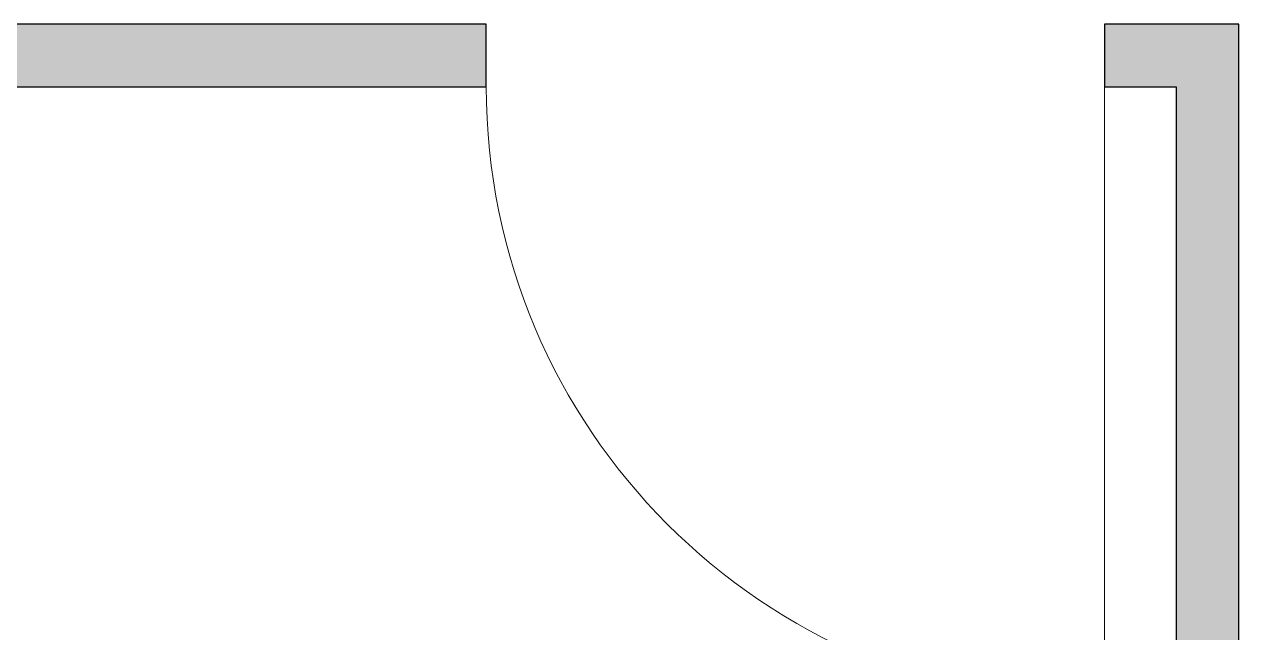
# Model space of a CAD drawing. Header units: millimetres. Extents: x 79795 to 317870, y -36033 to 97293.
# Drawn here: x 220842 to 222827, y 12614 to 13607 of the extents above; entities that cross this region are included whole.
import ezdxf

# ---------------------------------------------------------------- set-up
doc = ezdxf.new("R2010")
doc.units = ezdxf.units.MM
doc.header["$MEASUREMENT"] = 0
for name, color, linetype, lineweight in [('CSM-STL-XX-ZZ-M3-A-XXXX-00001_detached _19_04_21__rvt-1-Level 4$0$A-DOOR', 4, 'CONTINUOUS', 9), ('CSM-STL-XX-ZZ-M3-A-XXXX-00001_detached _19_04_21__rvt-1-Level 4$0$A-WALL-PATT', 7, 'CONTINUOUS', 9), ('CSM-STL-XX-ZZ-M3-A-XXXX-00001_detached _19_04_21__rvt-1-Level 4$0$I-WALL', 7, 'CONTINUOUS', 9)]:
    doc.layers.add(name, color=color, linetype=linetype, lineweight=lineweight)

msp = doc.modelspace()

# ---------------------------------------------------------------- hatches: boundary and pattern name
at = {"layer": 'CSM-STL-XX-ZZ-M3-A-XXXX-00001_detached _19_04_21__rvt-1-Level 4$0$A-WALL-PATT'}
h = msp.add_hatch(color=256, dxfattribs=at)
h.paths.add_polyline_path([(222724.8, 13505.3), (222724.8, 13607.3), (222607.3, 13607.3), (222607.3, 13505.3)], flags=0)
h.paths.add_polyline_path([(221597.3, 13505.3), (221597.3, 13607.3), (220126.8, 13607.3), (220126.8, 13505.3), (220178.7, 13505.3)], flags=0)
msp.add_hatch(color=256, dxfattribs=at).paths.add_polyline_path([(222724.8, 9849.8), (222826.8, 9849.8), (222826.8, 13607.3), (222724.8, 13607.3), (222724.8, 10132.1)], flags=0)

# ---------------------------------------------------------------- linework, layer by layer
at = {"layer": 'CSM-STL-XX-ZZ-M3-A-XXXX-00001_detached _19_04_21__rvt-1-Level 4$0$A-DOOR'}
msp.add_line((222607.3, 13505.3), (222607.3, 12495.3), dxfattribs=at)
msp.add_arc((222607.3, 13505.3), 1010, 180, 270, dxfattribs=at)
at = {"layer": 'CSM-STL-XX-ZZ-M3-A-XXXX-00001_detached _19_04_21__rvt-1-Level 4$0$I-WALL', "lineweight": 30}
for p, q in [((221597.3, 13607.3), (220126.8, 13607.3)), ((221597.3, 13505.3), (221597.3, 13607.3)), ((222724.8, 13607.3), (222607.3, 13607.3)), ((222607.3, 13607.3), (222607.3, 13505.3)), ((222826.8, 13607.3), (222724.8, 13607.3)), ((222826.8, 9849.8), (222826.8, 13607.3)), ((220126.8, 13505.3), (221597.3, 13505.3)), ((222607.3, 13505.3), (222724.8, 13505.3)), ((222724.8, 13505.3), (222724.8, 9849.8))]:
    msp.add_line(p, q, dxfattribs=at)

doc.saveas('drawing.dxf')
